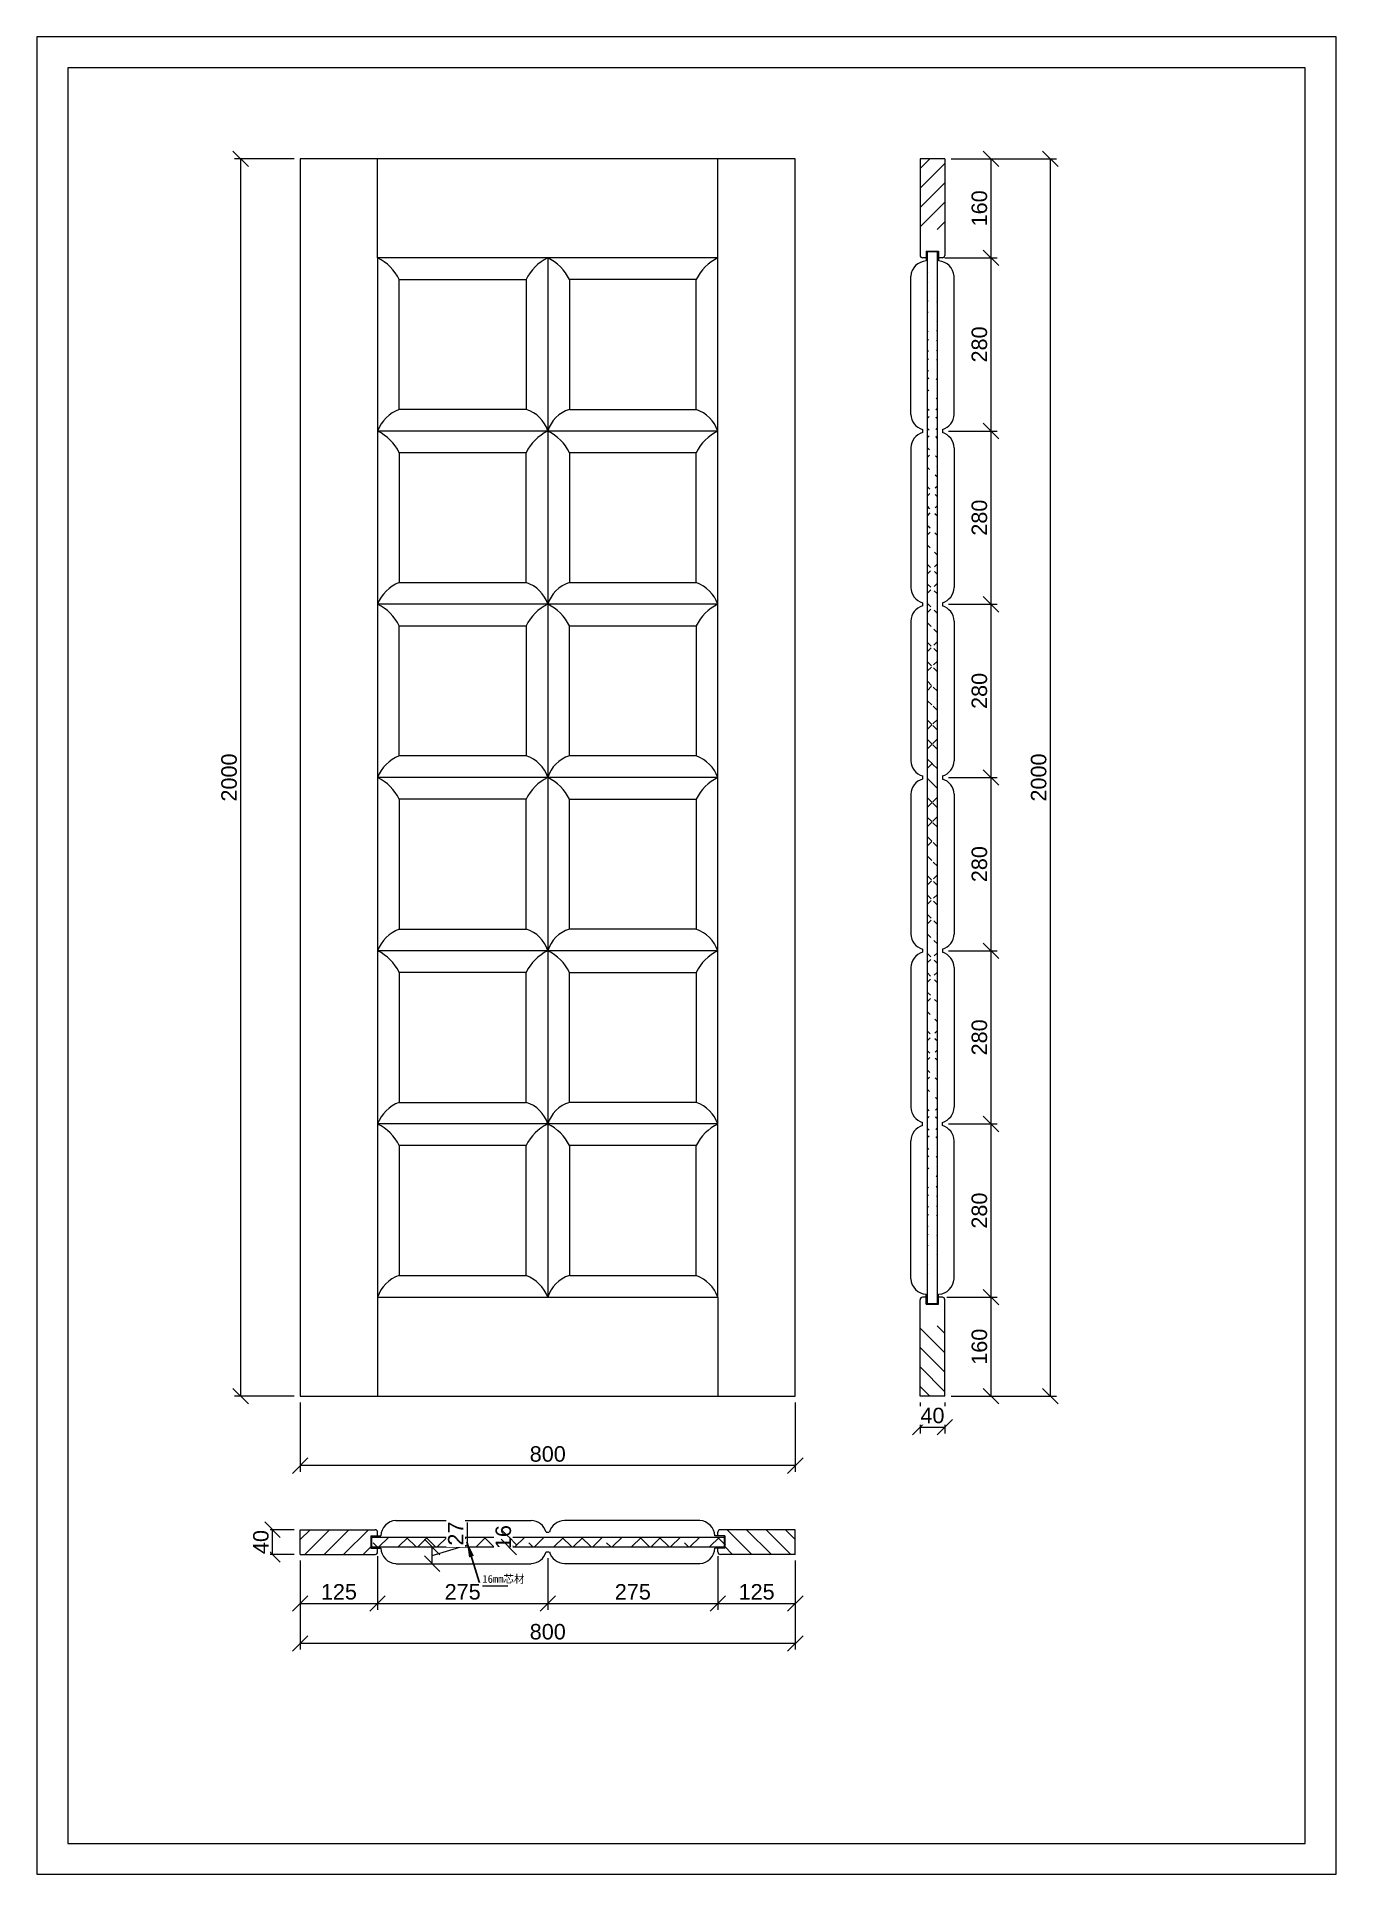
# Model space of a CAD drawing. Header units: millimetres. Extents: x 1736 to 3836, y 407 to 3377.
import ezdxf

# ---------------------------------------------------------------- set-up
doc = ezdxf.new("R2010")
doc.units = ezdxf.units.MM
for name, color, linetype, lineweight in [('图框', 7, 'Continuous', 13), ('填充', 8, 'Continuous', 5), ('文字标注', 3, 'Continuous', 9), ('标准家私', 4, 'Continuous', 20), ('标注', 2, 'Continuous', 9)]:
    doc.layers.add(name, color=color, linetype=linetype, lineweight=lineweight)
doc.styles.get("Standard").update_dxf_attribs({"font": 'arial.ttf'})
doc.dimstyles.new('Copy of ISO-25', dxfattribs={"dimtxt": 25, "dimasz": 25, "dimexe": 1.25, "dimexo": 15, "dimgap": 6, "dimtad": 1, "dimtxsty": 'Standard', "dimcen": 2.5, "dimadec": 0, "dimazin": 0, "dimtfac": 1, "dimtmove": 0, "dimatfit": 3, "dimfxl": 1, "dimarcsym": 0})

# ---------------------------------------------------------------- blocks, each defined once
blk = doc.blocks.new('_Oblique')
at = {"color": 0, "linetype": 'ByBlock', "lineweight": -2}
blk.add_line((-0.5, -0.5), (0.5, 0.5), dxfattribs=at)

msp = doc.modelspace()

# ---------------------------------------------------------------- hatches: boundary and pattern name
at = {"layer": '填充'}
h = msp.add_hatch(dxfattribs=at)
h.set_pattern_fill('ANSI31', color=0, scale=7, angle=90, style=0)
h.set_pattern_definition([(225, (3129.8, 4387.194), (-15.71545, 15.71545), [])])
h.paths.add_polyline_path([(3163.4, 3179.4), (3203.4, 3179.4), (3203.4, 3058.4, -0.414214), (3199.4, 3054.4), (3196.4, 3054.4), (3196.4, 3065.4), (3170.4, 3065.4), (3170.4, 3054.4), (3167.4, 3054.4, -0.414214), (3163.4, 3058.4)])
h = msp.add_hatch(dxfattribs=at)
h.set_pattern_fill('ANSI38', color=0, scale=7, angle=90, style=0)
h.set_pattern_definition([(135, (102.516, -124), (-15.71545, -15.71545), []), (225, (102.516, -124), (-15.71545, -47.14634), [55.5625, -33.3375])])
edge = h.paths.add_edge_path()
edge.add_line((3191.4, 1329.4), (3191.4, 3029.4))
edge.add_line((3175.4, 1329.4), (3175.4, 3029.4))
h = msp.add_hatch(dxfattribs=at)
h.set_pattern_fill('ANSI31', color=0, scale=7, angle=90, style=0)
h.set_pattern_definition([(135, (3129.8, -28.41), (-15.71545, -15.71545), [])])
h.paths.add_polyline_path([(3163.4, 1179.4), (3203.4, 1179.4), (3203.4, 1300.4, 0.414214), (3199.4, 1304.4), (3196.4, 1304.4), (3196.4, 1293.4), (3170.4, 1293.4), (3170.4, 1304.4), (3167.4, 1304.4, 0.414214), (3163.4, 1300.4)])
h = msp.add_hatch(dxfattribs=at)
h.set_pattern_fill('ANSI31', color=0, scale=7, style=0)
h.set_pattern_definition([(45, (953.945, 997.316), (-15.71545, 15.71545), [])])
h.paths.add_polyline_path([(2161.7, 963.7), (2161.7, 923.7), (2282.7, 923.7, 0.414214), (2286.7, 927.7), (2286.7, 930.7), (2275.7, 930.7), (2275.7, 956.7), (2286.7, 956.7), (2286.7, 959.7, 0.414214), (2282.7, 963.7)])
h = msp.add_hatch(dxfattribs=at)
h.set_pattern_fill('ANSI38', color=0, scale=7, style=0)
h.set_pattern_definition([(45, (904.445, 997.316), (-15.71545, 15.71545), []), (135, (904.445, 997.316), (-47.14634, 15.71545), [55.5625, -33.3375])])
h.paths.add_polyline_path([(2279.2, 951.7), (2279.2, 935.7), (2849.2, 935.7), (2849.2, 951.7)])
h.paths.add_polyline_path([(2675.8, 869.6), (2675.8, 894.6), (2694.6, 894.6), (2694.6, 869.6)], flags=9)
h = msp.add_hatch(dxfattribs=at)
h.set_pattern_fill('ANSI31', color=0, scale=7, style=0)
h.set_pattern_definition([(135, (4169.548, 997.316), (15.71545, 15.71545), [])])
h.paths.add_polyline_path([(2961.7, 963.7), (2961.7, 923.7), (2840.7, 923.7, -0.414214), (2836.7, 927.7), (2836.7, 930.7), (2847.7, 930.7), (2847.7, 956.7), (2836.7, 956.7), (2836.7, 959.7, -0.414214), (2840.7, 963.7)])

# ---------------------------------------------------------------- linework, layer by layer
at = {"layer": '图框', "color": 0}
msp.add_lwpolyline([(1735.9, 3376.7), (1735.9, 406.7), (3835.9, 406.7), (3835.9, 3376.7)], close=True, dxfattribs=at)
at = {"layer": '图框', "color": 0, "lineweight": 20}
msp.add_lwpolyline([(1785.9, 3326.7), (1785.9, 456.7), (3785.9, 456.7), (3785.9, 3326.7)], close=True, dxfattribs=at)
at = {"layer": '标准家私', "color": 0}
for p, q in [((2161.7, 3179.4), (2161.7, 1179.4)), ((2961.7, 3179.4), (2161.7, 3179.4)), ((2961.7, 1179.4), (2961.7, 3179.4)), ((3163.4, 3179.4), (3163.4, 3023.4)), ((3203.4, 3179.4), (3163.4, 3179.4)), ((3203.4, 3179.4), (3203.4, 3023.4)), ((3173.4, 3030.4), (3173.4, 3014.4)), ((3173.4, 3030.4), (3193.4, 3030.4)), ((3193.4, 3030.4), (3193.4, 3014.4)), ((2286.7, 3019.4), (2286.7, 1339.4)), ((2836.7, 3019.4), (2286.7, 3019.4)), ((2561.7, 3019.4), (2561.7, 1339.4)), ((2836.7, 1339.4), (2836.7, 3019.4)), ((3173.4, 3019.4), (3167.4, 3019.4)), ((3173.4, 3029.4), (3193.4, 3029.4)), ((3175.4, 1329.4), (3175.4, 3029.4)), ((3191.4, 1329.4), (3191.4, 3029.4)), ((3199.4, 3019.4), (3193.4, 3019.4)), ((2321.7, 2774.4), (2321.7, 2984.4)), ((2321.7, 2984.4), (2526.7, 2984.4)), ((2526.7, 2984.4), (2526.7, 2774.4)), ((2801.7, 2984.4), (2596.7, 2984.4)), ((2596.7, 2984.4), (2596.7, 2774.4)), ((2801.7, 2774.4), (2801.7, 2984.4)), ((3148.4, 2766.4), (3148.4, 2989.9)), ((3218.4, 2766.4), (3218.4, 2989.9)), ((2526.7, 2774.4), (2321.7, 2774.4)), ((2596.7, 2774.4), (2801.7, 2774.4)), ((2836.7, 2739.4), (2286.7, 2739.4)), ((3167.4, 2741.9), (3167.4, 2736.9)), ((3199.4, 2741.9), (3199.4, 2736.9)), ((2526.7, 2704.4), (2321.7, 2704.4)), ((2321.7, 2704.4), (2321.7, 2494.4)), ((2526.7, 2494.4), (2526.7, 2704.4)), ((2801.7, 2704.4), (2596.7, 2704.4)), ((2596.7, 2704.4), (2596.7, 2494.4)), ((2801.7, 2494.4), (2801.7, 2704.4)), ((3148.4, 2712.4), (3148.4, 2486.4)), ((3218.4, 2712.4), (3218.4, 2486.4)), ((2321.7, 2494.4), (2526.7, 2494.4)), ((2596.7, 2494.4), (2801.7, 2494.4)), ((2836.7, 2459.4), (2286.7, 2459.4)), ((3167.4, 2461.9), (3167.4, 2456.9)), ((3199.4, 2461.9), (3199.4, 2456.9)), ((2321.7, 2214.4), (2321.7, 2424.4)), ((2321.7, 2424.4), (2526.7, 2424.4)), ((2526.7, 2424.4), (2526.7, 2214.4)), ((2596.7, 2214.4), (2596.7, 2424.4)), ((2596.7, 2424.4), (2801.7, 2424.4)), ((2801.7, 2424.4), (2801.7, 2214.4)), ((3148.4, 2432.4), (3148.4, 2206.4)), ((3218.4, 2432.4), (3218.4, 2206.4)), ((2526.7, 2214.4), (2321.7, 2214.4)), ((2801.7, 2214.4), (2596.7, 2214.4)), ((2836.7, 2179.4), (2286.7, 2179.4)), ((3167.4, 2181.9), (3167.4, 2176.9)), ((3199.4, 2181.9), (3199.4, 2176.9)), ((2321.7, 2144.4), (2321.7, 1934.4)), ((2526.7, 2144.4), (2321.7, 2144.4)), ((2526.7, 1934.4), (2526.7, 2144.4)), ((2596.7, 2144.4), (2801.7, 2144.4)), ((2596.7, 1934.4), (2596.7, 2144.4)), ((2801.7, 2144.4), (2801.7, 1934.4)), ((3148.4, 2152.4), (3148.4, 1926.4)), ((3218.4, 2152.4), (3218.4, 1926.4)), ((2321.7, 1934.4), (2526.7, 1934.4)), ((2801.7, 1934.4), (2596.7, 1934.4)), ((3167.4, 1901.9), (3167.4, 1896.9)), ((3199.4, 1901.9), (3199.4, 1896.9)), ((2836.7, 1899.4), (2286.7, 1899.4)), ((3148.4, 1872.4), (3148.4, 1646.4)), ((3218.4, 1872.4), (3218.4, 1646.4)), ((2321.7, 1864.4), (2321.7, 1654.4)), ((2526.7, 1864.4), (2321.7, 1864.4)), ((2526.7, 1654.4), (2526.7, 1864.4)), ((2596.7, 1864.4), (2801.7, 1864.4)), ((2596.7, 1654.4), (2596.7, 1864.4)), ((2801.7, 1864.4), (2801.7, 1654.4)), ((2321.7, 1654.4), (2526.7, 1654.4)), ((2801.7, 1654.4), (2596.7, 1654.4)), ((2836.7, 1619.4), (2286.7, 1619.4)), ((3167.4, 1616.9), (3167.4, 1621.9)), ((3199.4, 1616.9), (3199.4, 1621.9)), ((2321.7, 1584.4), (2321.7, 1374.4)), ((2526.7, 1584.4), (2321.7, 1584.4)), ((2526.7, 1374.4), (2526.7, 1584.4)), ((2596.7, 1584.4), (2596.7, 1374.4)), ((2801.7, 1584.4), (2596.7, 1584.4)), ((2801.7, 1374.4), (2801.7, 1584.4)), ((3148.4, 1368.9), (3148.4, 1592.4)), ((3218.4, 1368.9), (3218.4, 1592.4)), ((2321.7, 1374.4), (2526.7, 1374.4)), ((2596.7, 1374.4), (2801.7, 1374.4)), ((2286.7, 1339.4), (2836.7, 1339.4)), ((3173.4, 1339.4), (3167.4, 1339.4)), ((3173.4, 1328.4), (3173.4, 1344.4)), ((3193.4, 1328.4), (3193.4, 1344.4)), ((3199.4, 1339.4), (3193.4, 1339.4)), ((3163.4, 1179.4), (3163.4, 1335.4)), ((3173.4, 1329.4), (3193.4, 1329.4)), ((3173.4, 1328.4), (3193.4, 1328.4)), ((3203.4, 1179.4), (3203.4, 1335.4)), ((2161.7, 1179.4), (2961.7, 1179.4)), ((3203.4, 1179.4), (3163.4, 1179.4)), ((2161.7, 963.7), (2282.7, 963.7)), ((2161.7, 923.7), (2161.7, 963.7)), ((2275.7, 953.7), (2291.7, 953.7)), ((2275.7, 953.7), (2275.7, 933.7)), ((2276.7, 953.7), (2276.7, 933.7)), ((2276.7, 951.7), (2846.7, 951.7)), ((2286.7, 953.7), (2286.7, 959.7)), ((2316.3, 978.7), (2534.7, 978.7)), ((2559.2, 959.7), (2564.2, 959.7)), ((2807.2, 978.7), (2588.8, 978.7)), ((2847.7, 953.7), (2831.7, 953.7)), ((2836.7, 953.7), (2836.7, 959.7)), ((2961.7, 963.7), (2840.7, 963.7)), ((2846.7, 953.7), (2846.7, 933.7)), ((2847.7, 953.7), (2847.7, 933.7)), ((2961.7, 923.7), (2961.7, 963.7)), ((2161.7, 923.7), (2282.7, 923.7)), ((2275.7, 933.7), (2291.7, 933.7)), ((2276.7, 935.7), (2846.7, 935.7)), ((2286.7, 927.7), (2286.7, 933.7)), ((2559.2, 927.7), (2564.2, 927.7)), ((2847.7, 933.7), (2831.7, 933.7)), ((2836.7, 927.7), (2836.7, 933.7)), ((2961.7, 923.7), (2840.7, 923.7)), ((2316.3, 908.7), (2534.7, 908.7)), ((2807.2, 908.7), (2588.8, 908.7))]:
    msp.add_line(p, q, dxfattribs=at)
at = {"layer": '标准家私', "color": 0, "lineweight": 5}
for p, q in [((2286.7, 3019.4), (2286.7, 3179.4)), ((2836.7, 3019.4), (2836.7, 3179.4)), ((2286.7, 1339.4), (2286.7, 1179.4)), ((2836.7, 1339.4), (2836.7, 1179.4))]:
    msp.add_line(p, q, dxfattribs=at)
for centre, radius, start, end in [((2254.2, 2951.9), 74.9, 25.711, 64.289), ((2594.2, 2951.9), 74.9, 115.711, 154.289), ((2529.2, 2951.9), 74.9, 25.711, 64.289), ((2869.2, 2951.9), 74.9, 115.711, 154.289), ((2343.1, 2718.1), 60.2, 110.745, 159.255), ((2511, 2723.6), 53.2, 17.2505, 72.7495), ((2612.5, 2723.6), 53.2, 107.2505, 162.7495), ((2780.4, 2718.1), 60.2, 20.745, 69.255), ((2254.2, 2671.9), 74.9, 25.711, 64.289), ((2594.2, 2671.9), 74.9, 115.711, 154.289), ((2529.2, 2671.9), 74.9, 25.711, 64.289), ((2869.2, 2671.9), 74.9, 115.711, 154.289), ((2343.1, 2438.1), 60.2, 110.745, 159.255), ((2511, 2443.6), 53.2, 17.2505, 72.7495), ((2612.5, 2443.6), 53.2, 107.2505, 162.7495), ((2780.4, 2438.1), 60.2, 20.745, 69.255), ((2254.2, 2391.9), 74.9, 25.711, 64.289), ((2594.2, 2391.9), 74.9, 115.711, 154.289), ((2529.2, 2391.9), 74.9, 25.711, 64.289), ((2869.2, 2391.9), 74.9, 115.711, 154.289), ((2343.1, 2158.1), 60.2, 110.745, 159.255), ((2511, 2163.6), 53.2, 17.2505, 72.7495), ((2612.5, 2163.6), 53.2, 107.2505, 162.7495), ((2780.4, 2158.1), 60.2, 20.745, 69.255), ((2254.2, 2111.9), 74.9, 25.711, 64.289), ((2594.2, 2111.9), 74.9, 115.711, 154.289), ((2529.2, 2111.9), 74.9, 25.711, 64.289), ((2869.2, 2111.9), 74.9, 115.711, 154.289), ((2343.1, 1878.1), 60.2, 110.745, 159.255), ((2511, 1883.6), 53.2, 17.2505, 72.7495), ((2612.5, 1883.6), 53.2, 107.2505, 162.7495), ((2780.4, 1878.1), 60.2, 20.745, 69.255), ((2254.2, 1831.9), 74.9, 25.711, 64.289), ((2594.2, 1831.9), 74.9, 115.711, 154.289), ((2529.2, 1831.9), 74.9, 25.711, 64.289), ((2869.2, 1831.9), 74.9, 115.711, 154.289), ((2343.1, 1598.1), 60.2, 110.745, 159.255), ((2511, 1603.6), 53.2, 17.2505, 72.7495), ((2612.5, 1603.6), 53.2, 107.2505, 162.7495), ((2780.4, 1598.1), 60.2, 20.745, 69.255), ((2254.2, 1551.9), 74.9, 25.711, 64.289), ((2594.2, 1551.9), 74.9, 115.711, 154.289), ((2529.2, 1551.9), 74.9, 25.711, 64.289), ((2869.2, 1551.9), 74.9, 115.711, 154.289), ((2337.5, 1323.6), 53.2, 107.2505, 162.7495), ((2505.4, 1318.1), 60.2, 20.745, 69.255), ((2612.5, 1323.6), 53.2, 107.2505, 162.7495), ((2780.4, 1318.1), 60.2, 20.745, 69.255)]:
    msp.add_arc(centre, radius, start, end, dxfattribs=at)
at = {"layer": '标准家私', "color": 0}
for centre, radius, start, end in [((3174.8, 2987.9), 26.5, 93.0657, 175.8646), ((3167.4, 3023.4), 4, 180, 270), ((3192, 2987.9), 26.5, 4.1354, 86.9343), ((3199.4, 3023.4), 4, 270, 0), ((3175, 2767.4), 26.6, 182.1226, 253.3804), ((3191.8, 2767.4), 26.6, 286.6196, 357.8774), ((3175, 2711.4), 26.6, 106.6196, 177.8774), ((3191.8, 2711.4), 26.6, 2.1226, 73.3804), ((3175, 2487.4), 26.6, 182.1226, 253.3804), ((3191.8, 2487.4), 26.6, 286.6196, 357.8774), ((3175, 2431.4), 26.6, 106.6196, 177.8774), ((3191.8, 2431.4), 26.6, 2.1226, 73.3804), ((3175, 2207.4), 26.6, 182.1226, 253.3804), ((3191.8, 2207.4), 26.6, 286.6196, 357.8774), ((3175, 2151.4), 26.6, 106.6196, 177.8774), ((3191.8, 2151.4), 26.6, 2.1226, 73.3804), ((3175, 1927.4), 26.6, 182.1226, 253.3804), ((3191.8, 1927.4), 26.6, 286.6196, 357.8774), ((3175, 1871.4), 26.6, 106.6196, 177.8774), ((3191.8, 1871.4), 26.6, 2.1226, 73.3804), ((3175, 1647.4), 26.6, 182.1226, 253.3804), ((3191.8, 1647.4), 26.6, 286.6196, 357.8774), ((3175, 1591.4), 26.6, 106.6196, 177.8774), ((3191.8, 1591.4), 26.6, 2.1226, 73.3804), ((3174.8, 1370.8), 26.5, 184.1354, 266.9343), ((3192, 1370.8), 26.5, 273.0657, 355.8646), ((3167.4, 1335.4), 4, 90, 180), ((3199.4, 1335.4), 4, 0, 90), ((2282.7, 959.7), 4, 0, 90), ((2318.2, 952.3), 26.5, 94.1354, 176.9343), ((2533.7, 952.1), 26.6, 16.6196, 87.8774), ((2589.8, 952.1), 26.6, 92.1226, 163.3804), ((2805.3, 952.3), 26.5, 3.0657, 85.8646), ((2840.7, 959.7), 4, 90, 180), ((2282.7, 927.7), 4, 270, 0), ((2318.2, 935.2), 26.5, 183.0657, 265.8646), ((2533.7, 935.4), 26.6, 272.1226, 343.3804), ((2589.8, 935.4), 26.6, 196.6196, 267.8774), ((2805.3, 935.2), 26.5, 274.1354, 356.9343), ((2840.7, 927.7), 4, 180, 270)]:
    msp.add_arc(centre, radius, start, end, dxfattribs=at)
at = {"layer": '标注', "color": 0}
for p, q in [((2151.7, 3179.4), (2055.5, 3179.4)), ((2065.5, 1179.4), (2065.5, 3179.4)), ((3213.4, 3179.4), (3288.1, 3179.4)), ((3213.4, 3179.4), (3383.8, 3179.4)), ((3278.1, 3019.4), (3278.1, 3179.4)), ((3373.8, 3179.4), (3373.8, 1179.4)), ((3203.4, 3019.4), (3288.1, 3019.4)), ((3209.4, 3019.4), (3288.1, 3019.4)), ((3278.1, 2739.4), (3278.1, 3019.4)), ((3209.4, 2739.4), (3288.1, 2739.4)), ((3209.4, 2739.4), (3288.1, 2739.4)), ((3278.1, 2459.4), (3278.1, 2739.4)), ((3209.4, 2459.4), (3288.1, 2459.4)), ((3209.4, 2459.4), (3288.1, 2459.4)), ((3278.1, 2179.4), (3278.1, 2459.4)), ((3209.4, 2179.4), (3288.1, 2179.4)), ((3209.4, 2179.4), (3288.1, 2179.4)), ((3278.1, 1899.4), (3278.1, 2179.4)), ((3209.4, 1899.4), (3288.1, 1899.4)), ((3209.4, 1899.4), (3288.1, 1899.4)), ((3278.1, 1619.4), (3278.1, 1899.4)), ((3209.4, 1619.4), (3288.1, 1619.4)), ((3209.4, 1619.4), (3288.1, 1619.4)), ((3278.1, 1339.4), (3278.1, 1619.4)), ((3206.4, 1339.4), (3288.1, 1339.4)), ((3206.4, 1339.4), (3288.1, 1339.4)), ((3278.1, 1179.4), (3278.1, 1339.4)), ((2151.7, 1179.4), (2055.5, 1179.4)), ((2161.7, 1169.4), (2161.7, 1057.2)), ((2961.7, 1169.4), (2961.7, 1057.2)), ((3163.4, 1169.4), (3163.4, 1119.4)), ((3203.4, 1169.4), (3203.4, 1119.4)), ((3213.4, 1179.4), (3288.1, 1179.4)), ((3213.4, 1179.4), (3383.8, 1179.4)), ((3163.4, 1129.4), (3203.4, 1129.4)), ((2961.7, 1067.2), (2161.7, 1067.2)), ((2151.7, 963.7), (2106.9, 963.7)), ((2116.9, 923.7), (2116.9, 963.7)), ((2431.8, 939.3), (2431.8, 975.5)), ((2495, 951.7), (2508.8, 951.7)), ((2498.8, 935.7), (2498.8, 951.7)), ((2151.7, 923.7), (2106.9, 923.7)), ((2286.7, 920.7), (2286.7, 834.3)), ((2366.1, 935.7), (2384.9, 935.7)), ((2374.9, 922.2), (2431.8, 939.3)), ((2374.9, 908.7), (2374.9, 935.7)), ((2495, 935.7), (2508.8, 935.7)), ((2836.7, 920.7), (2836.7, 834.3)), ((2836.7, 920.7), (2836.7, 834.3)), ((2161.7, 913.7), (2161.7, 834.3)), ((2161.7, 913.7), (2161.7, 769.8)), ((2286.7, 917.7), (2286.7, 834.3)), ((2366.1, 908.7), (2384.9, 908.7)), ((2561.7, 917.7), (2561.7, 834.3)), ((2561.7, 917.7), (2561.7, 834.3)), ((2961.7, 913.7), (2961.7, 834.3)), ((2961.7, 913.7), (2961.7, 769.8)), ((2161.7, 844.3), (2286.7, 844.3)), ((2286.7, 844.3), (2561.7, 844.3)), ((2561.7, 844.3), (2836.7, 844.3)), ((2836.7, 844.3), (2961.7, 844.3)), ((2961.7, 779.8), (2161.7, 779.8))]:
    msp.add_line(p, q, dxfattribs=at)

# ---------------------------------------------------------------- block references
at = {"layer": '标注', "color": 0, "xscale": 25, "yscale": 25, "zscale": 25}
for p, rotation in [((2065.5, 3179.4), 90), ((3278.1, 3179.4), 90), ((3373.8, 3179.4), 90), ((3278.1, 3019.4), 270), ((3278.1, 3019.4), 90), ((3278.1, 2739.4), 90), ((3278.1, 2739.4), 270), ((3278.1, 2459.4), 90), ((3278.1, 2459.4), 270), ((3278.1, 2179.4), 90), ((3278.1, 2179.4), 270), ((3278.1, 1899.4), 90), ((3278.1, 1899.4), 270), ((3278.1, 1619.4), 90), ((3278.1, 1619.4), 270), ((3278.1, 1339.4), 90), ((3278.1, 1339.4), 270), ((2065.5, 1179.4), 270), ((3278.1, 1179.4), 270), ((3373.8, 1179.4), 270), ((3163.4, 1129.4), 180), ((2161.7, 1067.2), 180), ((2116.9, 963.7), 90), ((2116.9, 923.7), 270), ((2161.7, 844.3), 180), ((2286.7, 844.3), 180), ((2561.7, 844.3), 180), ((2836.7, 844.3), 180), ((2161.7, 779.8), 180)]:
    msp.add_blockref('_Oblique', p, dxfattribs=dict(at, rotation=rotation))
for p in [(3203.4, 1129.4), (2961.7, 1067.2), (2286.7, 844.3), (2561.7, 844.3), (2836.7, 844.3), (2961.7, 844.3), (2961.7, 779.8)]:
    msp.add_blockref('_Oblique', p, dxfattribs=at)

# ---------------------------------------------------------------- texts
at = {"layer": '文字标注', "color": 0, "insert": (2456.1, 890.3), "char_height": 12.5, "width": 162.203, "attachment_point": 1}
msp.add_mtext('{\\fNSimSun|b0|i0|c0|p49;16mm\\fNSimSun|b0|i0|c134|p49;芯材}', dxfattribs=at)

# ---------------------------------------------------------------- leaders
at = {"layer": '文字标注', "color": 0}
msp.add_leader([(2431, 944.1), (2453.2, 872.6), (2497, 872.7)], dimstyle='Copy of ISO-25', override={"dimgap": 6, "dimtad": 0}, dxfattribs=at)

# ---------------------------------------------------------------- next in the draw order: texts
at = {"layer": '标注', "color": 0, "lineweight": 25, "char_height": 25, "attachment_point": 5, "rotation": 90, "bg_fill": 3, "box_fill_scale": 1.1, "bg_fill_color": 256, "bg_fill_true_color": 13158600, "bg_fill_transparency": 0}
for s, insert in [('160', (3259.3, 3099.4)), ('280', (3259.3, 2879.4)), ('280', (3259.3, 2599.4)), ('280', (3259.3, 2319.4)), ('2000', (2046.8, 2179.4)), ('2000', (3355.1, 2179.4)), ('280', (3259.3, 2039.4)), ('280', (3259.3, 1759.4)), ('280', (3259.3, 1479.4)), ('160', (3259.3, 1259.4)), ('40', (2098.2, 943.7)), ('27', (2413, 957.4)), ('16', (2490, 951.7))]:
    msp.add_mtext(s, dxfattribs=dict(at, insert=insert))
at = {"layer": '标注', "color": 0, "lineweight": 25, "char_height": 25, "attachment_point": 5, "bg_fill": 3, "box_fill_scale": 1.1, "bg_fill_color": 256, "bg_fill_true_color": 13158600, "bg_fill_transparency": 0}
for s, insert in [('40', (3183.4, 1148.1)), ('800', (2561.7, 1085.9)), ('125', (2224.2, 863.1)), ('275', (2424.2, 863.1)), ('275', (2699.2, 863.1)), ('125', (2899.2, 863.1)), ('800', (2561.7, 798.6))]:
    msp.add_mtext(s, dxfattribs=dict(at, insert=insert))

# ---------------------------------------------------------------- next in the draw order: block references
at = {"layer": '标注', "color": 0, "xscale": 25, "yscale": 25, "zscale": 25}
for p, rotation in [((2498.8, 951.7), 90), ((2374.9, 935.7), 90), ((2374.9, 908.7), 270), ((2498.8, 935.7), 270)]:
    msp.add_blockref('_Oblique', p, dxfattribs=dict(at, rotation=rotation))

doc.saveas('drawing.dxf')
